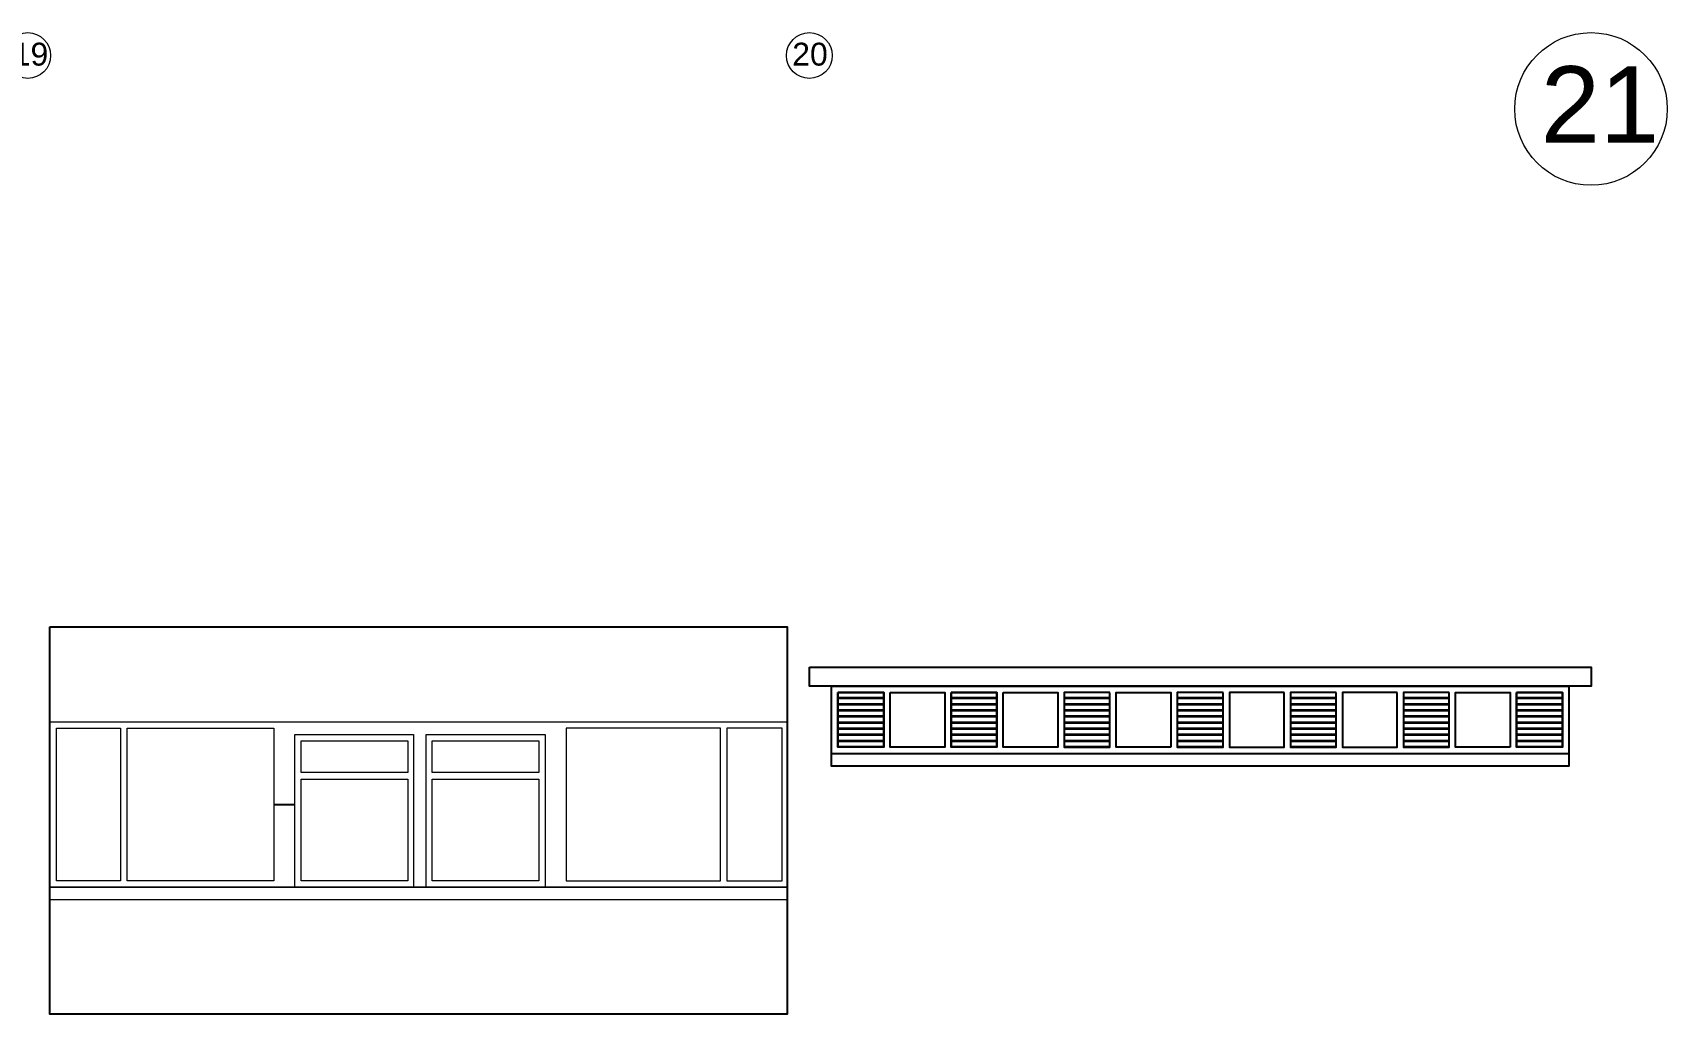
# Model space of a CAD drawing. Header units: millimetres. Extents: x -38 to 179, y -2 to 69.
# Drawn here: x 75.36 to 88.22, y 5.29 to 13.01 of the extents above; entities that cross this region are included whole.
import ezdxf

# ---------------------------------------------------------------- set-up
doc = ezdxf.new("R2010")
doc.units = ezdxf.units.MM
doc.layers.get('0').update_dxf_attribs({"color": 255})
for name, color, linetype, lineweight in [('09 LETRA  EJES', 1, 'Continuous', 50), ('10 CIRCULO EJES', 5, 'Continuous', 15), ('A-PLAN5', 195, 'Continuous', 9)]:
    doc.layers.add(name, color=color, linetype=linetype, lineweight=lineweight)
doc.layers.add('A-PLAN 3', color=3, linetype='Continuous')
doc.layers.add('A-PLAN6', color=8, linetype='Continuous')
doc.styles.get("Standard").update_dxf_attribs({"font": 'arial.ttf'})

msp = doc.modelspace()

# ---------------------------------------------------------------- linework, layer by layer
at = {"color": 3}
msp.add_lwpolyline([(77.253, 6.94), (77.418, 6.94)], dxfattribs=at)
at = {"layer": '10 CIRCULO EJES'}
for centre, radius in [((75.317, 12.829), 0.18), ((81.467, 12.829), 0.18), ((87.617, 12.409), 0.6)]:
    msp.add_circle(centre, radius, dxfattribs=at)
at = {"layer": 'A-PLAN 3'}
for points in [[(75.492, 8.338), (81.292, 8.338), (81.292, 5.29), (75.492, 5.29)], [(81.467, 8.02), (87.617, 8.02), (87.617, 7.87), (81.467, 7.87)], [(81.642, 7.87), (87.442, 7.87), (87.442, 7.24), (81.642, 7.24)], [(81.692, 7.82), (82.052, 7.82), (82.052, 7.39), (81.692, 7.39)], [(82.102, 7.82), (82.532, 7.82), (82.532, 7.39), (82.102, 7.39)], [(82.582, 7.82), (82.942, 7.82), (82.942, 7.39), (82.582, 7.39)], [(82.992, 7.82), (83.422, 7.82), (83.422, 7.39), (82.992, 7.39)], [(83.832, 7.82), (83.472, 7.82), (83.472, 7.39), (83.832, 7.39)], [(84.312, 7.39), (83.882, 7.39), (83.882, 7.82), (84.312, 7.82)], [(84.722, 7.82), (84.362, 7.82), (84.362, 7.39), (84.722, 7.39)], [(85.202, 7.82), (84.772, 7.82), (84.772, 7.39), (85.202, 7.39)], [(85.612, 7.82), (85.252, 7.82), (85.252, 7.39), (85.612, 7.39)], [(86.092, 7.82), (85.662, 7.82), (85.662, 7.39), (86.092, 7.39)], [(86.502, 7.82), (86.142, 7.82), (86.142, 7.39), (86.502, 7.39)], [(86.982, 7.39), (86.552, 7.39), (86.552, 7.82), (86.982, 7.82)], [(87.032, 7.82), (87.392, 7.82), (87.392, 7.39), (87.032, 7.39)], [(81.642, 7.34), (87.442, 7.34), (87.442, 7.24), (81.642, 7.24)]]:
    msp.add_lwpolyline(points, close=True, dxfattribs=at)
at = {"layer": 'A-PLAN5'}
for points in [[(75.492, 7.59), (81.292, 7.59), (81.292, 6.29), (75.492, 6.29)], [(75.492, 7.59), (81.292, 7.59), (81.292, 6.29), (75.492, 6.29)], [(75.542, 7.54), (76.048, 7.54), (76.048, 6.34), (75.542, 6.34)], [(76.098, 7.54), (77.253, 7.54), (77.253, 6.34), (76.098, 6.34)], [(77.418, 7.49), (78.353, 7.49), (78.353, 6.29), (77.418, 6.29)], [(78.453, 7.49), (79.388, 7.49), (79.388, 6.29), (78.453, 6.29)], [(80.768, 7.54), (79.553, 7.54), (79.553, 6.34), (80.768, 6.34)], [(81.252, 7.54), (80.818, 7.54), (80.818, 6.34), (81.252, 6.34)], [(78.308, 7.19), (77.468, 7.19), (77.468, 7.44), (78.308, 7.44)], [(78.498, 7.44), (79.338, 7.44), (79.338, 7.19), (78.498, 7.19)], [(77.468, 7.14), (78.308, 7.14), (78.308, 6.34), (77.468, 6.34)], [(78.498, 7.14), (79.338, 7.14), (79.338, 6.34), (78.498, 6.34)], [(81.292, 6.19), (75.492, 6.19), (75.492, 6.29), (81.292, 6.29)]]:
    msp.add_lwpolyline(points, close=True, dxfattribs=at)
at = {"layer": 'A-PLAN6'}
for p, q in [((82.052, 7.82), (81.692, 7.82)), ((81.692, 7.82), (81.692, 7.78)), ((81.692, 7.78), (82.052, 7.78)), ((82.052, 7.772), (81.692, 7.772)), ((81.692, 7.772), (81.692, 7.732)), ((81.692, 7.732), (82.052, 7.732)), ((82.052, 7.724), (81.692, 7.724)), ((81.692, 7.724), (81.692, 7.684)), ((82.052, 7.78), (82.052, 7.82)), ((82.052, 7.732), (82.052, 7.772)), ((82.052, 7.684), (82.052, 7.724)), ((82.942, 7.82), (82.582, 7.82)), ((82.582, 7.82), (82.582, 7.78)), ((82.582, 7.78), (82.942, 7.78)), ((82.942, 7.772), (82.582, 7.772)), ((82.582, 7.772), (82.582, 7.732)), ((82.582, 7.732), (82.942, 7.732)), ((82.942, 7.724), (82.582, 7.724)), ((82.582, 7.724), (82.582, 7.684)), ((82.942, 7.78), (82.942, 7.82)), ((82.942, 7.732), (82.942, 7.772)), ((82.942, 7.684), (82.942, 7.724)), ((83.832, 7.82), (83.472, 7.82)), ((83.472, 7.82), (83.472, 7.78)), ((83.472, 7.78), (83.832, 7.78)), ((83.832, 7.772), (83.472, 7.772)), ((83.472, 7.772), (83.472, 7.732)), ((83.472, 7.732), (83.832, 7.732)), ((83.832, 7.724), (83.472, 7.724)), ((83.472, 7.724), (83.472, 7.684)), ((83.832, 7.78), (83.832, 7.82)), ((83.832, 7.732), (83.832, 7.772)), ((83.832, 7.684), (83.832, 7.724)), ((84.722, 7.82), (84.362, 7.82)), ((84.362, 7.82), (84.362, 7.78)), ((84.362, 7.78), (84.722, 7.78)), ((84.722, 7.772), (84.362, 7.772)), ((84.362, 7.772), (84.362, 7.732)), ((84.362, 7.732), (84.722, 7.732)), ((84.722, 7.724), (84.362, 7.724)), ((84.362, 7.724), (84.362, 7.684)), ((84.722, 7.78), (84.722, 7.82)), ((84.722, 7.732), (84.722, 7.772)), ((84.722, 7.684), (84.722, 7.724)), ((85.612, 7.82), (85.252, 7.82)), ((85.252, 7.82), (85.252, 7.78)), ((85.252, 7.78), (85.612, 7.78)), ((85.612, 7.772), (85.252, 7.772)), ((85.252, 7.772), (85.252, 7.732)), ((85.252, 7.732), (85.612, 7.732)), ((85.612, 7.724), (85.252, 7.724)), ((85.252, 7.724), (85.252, 7.684)), ((85.612, 7.78), (85.612, 7.82)), ((85.612, 7.732), (85.612, 7.772)), ((85.612, 7.684), (85.612, 7.724)), ((86.502, 7.82), (86.142, 7.82)), ((86.142, 7.82), (86.142, 7.78)), ((86.142, 7.78), (86.502, 7.78)), ((86.502, 7.772), (86.142, 7.772)), ((86.142, 7.772), (86.142, 7.732)), ((86.142, 7.732), (86.502, 7.732)), ((86.502, 7.724), (86.142, 7.724)), ((86.142, 7.724), (86.142, 7.684)), ((86.502, 7.78), (86.502, 7.82)), ((86.502, 7.732), (86.502, 7.772)), ((86.502, 7.684), (86.502, 7.724)), ((87.392, 7.82), (87.032, 7.82)), ((87.032, 7.82), (87.032, 7.78)), ((87.032, 7.78), (87.392, 7.78)), ((87.392, 7.772), (87.032, 7.772)), ((87.032, 7.772), (87.032, 7.732)), ((87.032, 7.732), (87.392, 7.732)), ((87.392, 7.724), (87.032, 7.724)), ((87.032, 7.724), (87.032, 7.684)), ((87.392, 7.78), (87.392, 7.82)), ((87.392, 7.732), (87.392, 7.772)), ((87.392, 7.684), (87.392, 7.724)), ((81.692, 7.684), (82.052, 7.684)), ((82.052, 7.676), (81.692, 7.676)), ((81.692, 7.676), (81.692, 7.636)), ((81.692, 7.636), (82.052, 7.636)), ((82.052, 7.628), (81.692, 7.628)), ((81.692, 7.628), (81.692, 7.588)), ((82.052, 7.636), (82.052, 7.676)), ((82.052, 7.588), (82.052, 7.628)), ((82.582, 7.684), (82.942, 7.684)), ((82.942, 7.676), (82.582, 7.676)), ((82.582, 7.676), (82.582, 7.636)), ((82.582, 7.636), (82.942, 7.636)), ((82.942, 7.628), (82.582, 7.628)), ((82.582, 7.628), (82.582, 7.588)), ((82.942, 7.636), (82.942, 7.676)), ((82.942, 7.588), (82.942, 7.628)), ((83.472, 7.684), (83.832, 7.684)), ((83.832, 7.676), (83.472, 7.676)), ((83.472, 7.676), (83.472, 7.636)), ((83.472, 7.636), (83.832, 7.636)), ((83.832, 7.628), (83.472, 7.628)), ((83.472, 7.628), (83.472, 7.588)), ((83.832, 7.636), (83.832, 7.676)), ((83.832, 7.588), (83.832, 7.628)), ((84.362, 7.684), (84.722, 7.684)), ((84.722, 7.676), (84.362, 7.676)), ((84.362, 7.676), (84.362, 7.636)), ((84.362, 7.636), (84.722, 7.636)), ((84.722, 7.628), (84.362, 7.628)), ((84.362, 7.628), (84.362, 7.588)), ((84.722, 7.636), (84.722, 7.676)), ((84.722, 7.588), (84.722, 7.628)), ((85.252, 7.684), (85.612, 7.684)), ((85.612, 7.676), (85.252, 7.676)), ((85.252, 7.676), (85.252, 7.636)), ((85.252, 7.636), (85.612, 7.636)), ((85.612, 7.628), (85.252, 7.628)), ((85.252, 7.628), (85.252, 7.588)), ((85.612, 7.636), (85.612, 7.676)), ((85.612, 7.588), (85.612, 7.628)), ((86.142, 7.684), (86.502, 7.684)), ((86.502, 7.676), (86.142, 7.676)), ((86.142, 7.676), (86.142, 7.636)), ((86.142, 7.636), (86.502, 7.636)), ((86.502, 7.628), (86.142, 7.628)), ((86.142, 7.628), (86.142, 7.588)), ((86.502, 7.636), (86.502, 7.676)), ((86.502, 7.588), (86.502, 7.628)), ((87.032, 7.684), (87.392, 7.684)), ((87.392, 7.676), (87.032, 7.676)), ((87.032, 7.676), (87.032, 7.636)), ((87.032, 7.636), (87.392, 7.636)), ((87.392, 7.628), (87.032, 7.628)), ((87.032, 7.628), (87.032, 7.588)), ((87.392, 7.636), (87.392, 7.676)), ((87.392, 7.588), (87.392, 7.628)), ((81.692, 7.588), (82.052, 7.588)), ((82.052, 7.58), (81.692, 7.58)), ((81.692, 7.58), (81.692, 7.54)), ((81.692, 7.54), (82.052, 7.54)), ((82.052, 7.532), (81.692, 7.532)), ((81.692, 7.532), (81.692, 7.492)), ((81.692, 7.492), (82.052, 7.492)), ((82.052, 7.484), (81.692, 7.484)), ((81.692, 7.484), (81.692, 7.444)), ((82.052, 7.54), (82.052, 7.58)), ((82.052, 7.492), (82.052, 7.532)), ((82.052, 7.444), (82.052, 7.484)), ((82.582, 7.588), (82.942, 7.588)), ((82.942, 7.58), (82.582, 7.58)), ((82.582, 7.58), (82.582, 7.54)), ((82.582, 7.54), (82.942, 7.54)), ((82.942, 7.532), (82.582, 7.532)), ((82.582, 7.532), (82.582, 7.492)), ((82.582, 7.492), (82.942, 7.492)), ((82.942, 7.484), (82.582, 7.484)), ((82.582, 7.484), (82.582, 7.444)), ((82.942, 7.54), (82.942, 7.58)), ((82.942, 7.492), (82.942, 7.532)), ((82.942, 7.444), (82.942, 7.484)), ((83.472, 7.588), (83.832, 7.588)), ((83.832, 7.58), (83.472, 7.58)), ((83.472, 7.58), (83.472, 7.54)), ((83.472, 7.54), (83.832, 7.54)), ((83.832, 7.532), (83.472, 7.532)), ((83.472, 7.532), (83.472, 7.492)), ((83.472, 7.492), (83.832, 7.492)), ((83.832, 7.484), (83.472, 7.484)), ((83.472, 7.484), (83.472, 7.444)), ((83.832, 7.54), (83.832, 7.58)), ((83.832, 7.492), (83.832, 7.532)), ((83.832, 7.444), (83.832, 7.484)), ((84.362, 7.588), (84.722, 7.588)), ((84.722, 7.58), (84.362, 7.58)), ((84.362, 7.58), (84.362, 7.54)), ((84.362, 7.54), (84.722, 7.54)), ((84.722, 7.532), (84.362, 7.532)), ((84.362, 7.532), (84.362, 7.492)), ((84.362, 7.492), (84.722, 7.492)), ((84.722, 7.484), (84.362, 7.484)), ((84.362, 7.484), (84.362, 7.444)), ((84.722, 7.54), (84.722, 7.58)), ((84.722, 7.492), (84.722, 7.532)), ((84.722, 7.444), (84.722, 7.484)), ((85.252, 7.588), (85.612, 7.588)), ((85.612, 7.58), (85.252, 7.58)), ((85.252, 7.58), (85.252, 7.54)), ((85.252, 7.54), (85.612, 7.54)), ((85.612, 7.532), (85.252, 7.532)), ((85.252, 7.532), (85.252, 7.492)), ((85.252, 7.492), (85.612, 7.492)), ((85.612, 7.484), (85.252, 7.484)), ((85.252, 7.484), (85.252, 7.444)), ((85.612, 7.54), (85.612, 7.58)), ((85.612, 7.492), (85.612, 7.532)), ((85.612, 7.444), (85.612, 7.484)), ((86.142, 7.588), (86.502, 7.588)), ((86.502, 7.58), (86.142, 7.58)), ((86.142, 7.58), (86.142, 7.54)), ((86.142, 7.54), (86.502, 7.54)), ((86.502, 7.532), (86.142, 7.532)), ((86.142, 7.532), (86.142, 7.492)), ((86.142, 7.492), (86.502, 7.492)), ((86.502, 7.484), (86.142, 7.484)), ((86.142, 7.484), (86.142, 7.444)), ((86.502, 7.54), (86.502, 7.58)), ((86.502, 7.492), (86.502, 7.532)), ((86.502, 7.444), (86.502, 7.484)), ((87.032, 7.588), (87.392, 7.588)), ((87.392, 7.58), (87.032, 7.58)), ((87.032, 7.58), (87.032, 7.54)), ((87.032, 7.54), (87.392, 7.54)), ((87.392, 7.532), (87.032, 7.532)), ((87.032, 7.532), (87.032, 7.492)), ((87.032, 7.492), (87.392, 7.492)), ((87.392, 7.484), (87.032, 7.484)), ((87.032, 7.484), (87.032, 7.444)), ((87.392, 7.54), (87.392, 7.58)), ((87.392, 7.492), (87.392, 7.532)), ((87.392, 7.444), (87.392, 7.484)), ((81.692, 7.444), (82.052, 7.444)), ((82.052, 7.436), (81.692, 7.436)), ((81.692, 7.436), (81.692, 7.396)), ((81.692, 7.396), (82.052, 7.396)), ((82.052, 7.396), (82.052, 7.436)), ((82.582, 7.444), (82.942, 7.444)), ((82.942, 7.436), (82.582, 7.436)), ((82.582, 7.436), (82.582, 7.396)), ((82.582, 7.396), (82.942, 7.396)), ((82.942, 7.396), (82.942, 7.436)), ((83.472, 7.444), (83.832, 7.444)), ((83.832, 7.436), (83.472, 7.436)), ((83.472, 7.436), (83.472, 7.396)), ((83.472, 7.396), (83.832, 7.396)), ((83.832, 7.396), (83.832, 7.436)), ((84.362, 7.444), (84.722, 7.444)), ((84.722, 7.436), (84.362, 7.436)), ((84.362, 7.436), (84.362, 7.396)), ((84.362, 7.396), (84.722, 7.396)), ((84.722, 7.396), (84.722, 7.436)), ((85.252, 7.444), (85.612, 7.444)), ((85.612, 7.436), (85.252, 7.436)), ((85.252, 7.436), (85.252, 7.396)), ((85.252, 7.396), (85.612, 7.396)), ((85.612, 7.396), (85.612, 7.436)), ((86.142, 7.444), (86.502, 7.444)), ((86.502, 7.436), (86.142, 7.436)), ((86.142, 7.436), (86.142, 7.396)), ((86.142, 7.396), (86.502, 7.396)), ((86.502, 7.396), (86.502, 7.436)), ((87.032, 7.444), (87.392, 7.444)), ((87.392, 7.436), (87.032, 7.436)), ((87.032, 7.436), (87.032, 7.396)), ((87.032, 7.396), (87.392, 7.396)), ((87.392, 7.396), (87.392, 7.436))]:
    msp.add_line(p, q, dxfattribs=at)

# ---------------------------------------------------------------- texts
at = {"layer": '09 LETRA  EJES', "attachment_point": 1}
for s, insert, char_height, width in [('19', (75.199, 12.93), 0.18, 0.09617), ('20', (81.332, 12.93), 0.18, 0.09617), ('21', (87.222, 12.745), 0.6, 0.32056)]:
    msp.add_mtext(s, dxfattribs=dict(at, insert=insert, char_height=char_height, width=width))

doc.saveas('drawing.dxf')
